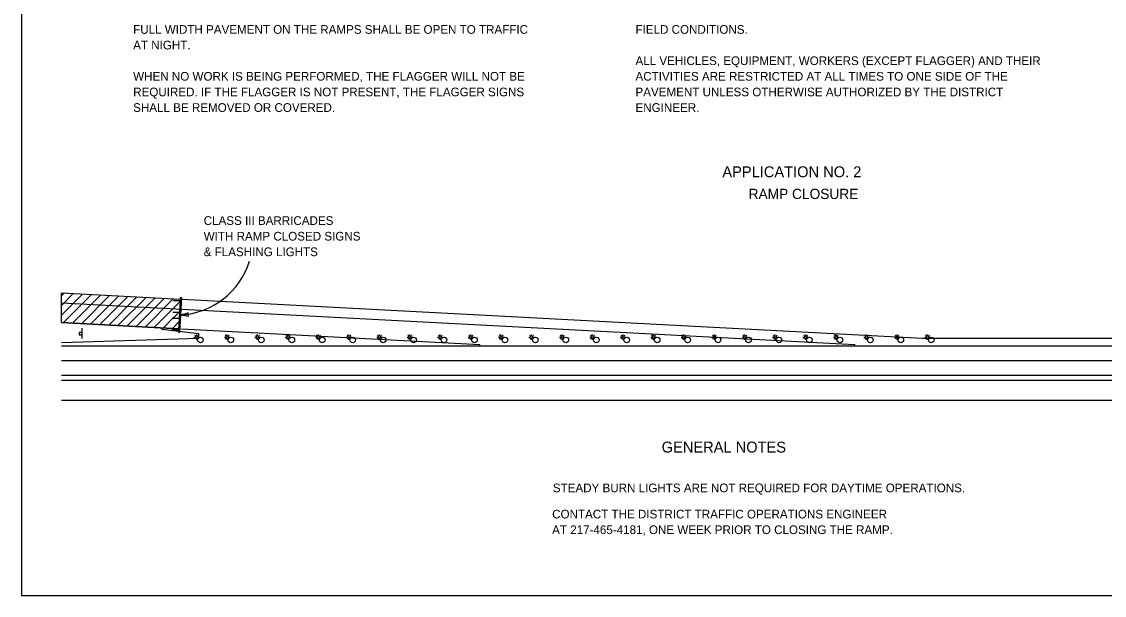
# Model space of a CAD drawing. Extents: x 2262426 to 2263056, y -3123596 to -3123196.
# Drawn here: x 2262426.2 to 2262806.2, y -3123596.3 to -3123394.9 of the extents above; entities that cross this region are included whole.
import ezdxf

# ---------------------------------------------------------------- set-up
doc = ezdxf.new("R2010")
doc.units = 0
for name, color, linetype in [('Default', 7, 'Continuous'), ('RD_Pr_Roadway_Items', 7, 'Continuous'), ('RD_Pr_Roadway_Notes', 7, 'Continuous'), ('SH_General_Details', 7, 'Continuous')]:
    doc.layers.add(name, color=color, linetype=linetype)

msp = doc.modelspace()

# ---------------------------------------------------------------- linework, layer by layer
at = {"layer": 'Default'}
msp.add_lwpolyline([(2262426.16, -3123596.35), (2263056.16, -3123596.35), (2263056.16, -3123196.35), (2262426.16, -3123196.35)], close=True, dxfattribs=at)
at = {"layer": 'RD_Pr_Roadway_Items'}
for p, q in [((2262440.11, -3123490.16), (2262481.93, -3123492.36)), ((2262440.11, -3123500.58), (2262440.11, -3123490.16)), ((2262440.11, -3123490.16), (2262481.93, -3123492.36)), ((2262440.11, -3123491.19), (2262441.09, -3123490.21)), ((2262440.11, -3123494.55), (2262444.28, -3123490.38)), ((2262440.11, -3123497.91), (2262447.47, -3123490.55)), ((2262440.77, -3123500.61), (2262450.66, -3123490.72)), ((2262443.96, -3123500.78), (2262453.85, -3123490.89)), ((2262440.11, -3123493.59), (2262718.65, -3123508.24)), ((2262447.15, -3123500.94), (2262457.04, -3123491.05)), ((2262450.35, -3123501.11), (2262460.24, -3123491.22)), ((2262453.54, -3123501.28), (2262463.43, -3123491.39)), ((2262456.73, -3123501.44), (2262466.62, -3123491.56)), ((2262459.92, -3123501.61), (2262469.81, -3123491.73)), ((2262463.12, -3123501.78), (2262473, -3123491.89)), ((2262466.31, -3123501.94), (2262476.19, -3123492.06)), ((2262469.5, -3123502.11), (2262479.38, -3123492.23)), ((2262472.69, -3123502.28), (2262481.89, -3123493.08)), ((2262481.93, -3123492.36), (2262481.34, -3123502.73)), ((2262482.48, -3123492.39), (2262742.27, -3123506.06)), ((2262479.45, -3123498.88), (2262481.25, -3123497.08)), ((2262481.49, -3123496.84), (2262481.68, -3123496.65)), ((2262481.34, -3123502.73), (2262440.11, -3123500.58)), ((2262475.38, -3123502.85), (2262475.4, -3123502.42)), ((2262475.89, -3123502.44), (2262479.27, -3123499.06)), ((2262479.08, -3123502.61), (2262481.48, -3123500.21)), ((2262488.36, -3123506.1), (2262440.11, -3123507.68)), ((2262447.24, -3123502.57), (2262447.24, -3123506.19)), ((2262475.38, -3123502.85), (2262488.36, -3123504.39)), ((2262482.24, -3123502.77), (2262586.97, -3123508.24)), ((2262486.65, -3123505.64), (2262487.04, -3123505.64)), ((2262487.21, -3123505.25), (2262486.93, -3123504.97)), ((2262486.93, -3123506.32), (2262487.21, -3123506.04)), ((2262487.6, -3123505.08), (2262487.6, -3123504.69)), ((2262487.6, -3123506.6), (2262487.6, -3123506.2)), ((2262488, -3123505.25), (2262488.28, -3123504.97)), ((2262488.28, -3123506.32), (2262488, -3123506.04)), ((2262488.16, -3123505.64), (2262488.56, -3123505.64)), ((2262488.36, -3123506.1), (2262488.36, -3123504.39)), ((2262497.34, -3123505.64), (2262497.73, -3123505.64)), ((2262497.89, -3123505.25), (2262497.62, -3123504.97)), ((2262497.62, -3123506.32), (2262497.89, -3123506.04)), ((2262498.29, -3123505.08), (2262498.29, -3123504.69)), ((2262498.29, -3123506.6), (2262498.29, -3123506.2)), ((2262498.69, -3123505.25), (2262498.97, -3123504.97)), ((2262498.97, -3123506.32), (2262498.69, -3123506.04)), ((2262498.85, -3123505.64), (2262499.24, -3123505.64)), ((2262508.02, -3123505.64), (2262508.42, -3123505.64)), ((2262508.58, -3123505.25), (2262508.3, -3123504.97)), ((2262508.3, -3123506.32), (2262508.58, -3123506.04)), ((2262508.98, -3123505.08), (2262508.98, -3123504.69)), ((2262508.98, -3123506.6), (2262508.98, -3123506.2)), ((2262509.37, -3123505.25), (2262509.65, -3123504.97)), ((2262509.65, -3123506.32), (2262509.37, -3123506.04)), ((2262509.54, -3123505.64), (2262509.93, -3123505.64)), ((2262518.71, -3123505.64), (2262519.11, -3123505.64)), ((2262519.27, -3123505.25), (2262518.99, -3123504.97)), ((2262518.99, -3123506.32), (2262519.27, -3123506.04)), ((2262519.67, -3123505.08), (2262519.67, -3123504.69)), ((2262519.67, -3123506.6), (2262519.67, -3123506.2)), ((2262520.06, -3123505.25), (2262520.34, -3123504.97)), ((2262520.34, -3123506.32), (2262520.06, -3123506.04)), ((2262520.23, -3123505.64), (2262520.62, -3123505.64)), ((2262529.4, -3123505.64), (2262529.8, -3123505.64)), ((2262529.96, -3123505.25), (2262529.68, -3123504.97)), ((2262529.68, -3123506.32), (2262529.96, -3123506.04)), ((2262530.36, -3123505.08), (2262530.36, -3123504.69)), ((2262530.36, -3123506.6), (2262530.36, -3123506.2)), ((2262530.75, -3123505.25), (2262531.03, -3123504.97)), ((2262531.03, -3123506.32), (2262530.75, -3123506.04)), ((2262530.91, -3123505.64), (2262531.31, -3123505.64)), ((2262540.09, -3123505.64), (2262540.48, -3123505.64)), ((2262540.65, -3123505.25), (2262540.37, -3123504.97)), ((2262540.37, -3123506.32), (2262540.65, -3123506.04)), ((2262541.04, -3123505.08), (2262541.04, -3123504.69)), ((2262541.04, -3123506.6), (2262541.04, -3123506.2)), ((2262541.44, -3123505.25), (2262541.72, -3123504.97)), ((2262541.72, -3123506.32), (2262541.44, -3123506.04)), ((2262541.6, -3123505.64), (2262542, -3123505.64)), ((2262550.78, -3123505.64), (2262551.17, -3123505.64)), ((2262551.34, -3123505.25), (2262551.06, -3123504.97)), ((2262551.06, -3123506.32), (2262551.34, -3123506.04)), ((2262551.73, -3123505.08), (2262551.73, -3123504.69)), ((2262551.73, -3123506.6), (2262551.73, -3123506.2)), ((2262552.13, -3123505.25), (2262552.41, -3123504.97)), ((2262552.41, -3123506.32), (2262552.13, -3123506.04)), ((2262552.29, -3123505.64), (2262552.69, -3123505.64)), ((2262561.47, -3123505.64), (2262561.86, -3123505.64)), ((2262562.02, -3123505.25), (2262561.75, -3123504.97)), ((2262561.75, -3123506.32), (2262562.02, -3123506.04)), ((2262562.42, -3123505.08), (2262562.42, -3123504.69)), ((2262562.42, -3123506.6), (2262562.42, -3123506.2)), ((2262562.82, -3123505.25), (2262563.1, -3123504.97)), ((2262563.1, -3123506.32), (2262562.82, -3123506.04)), ((2262562.98, -3123505.64), (2262563.38, -3123505.64)), ((2262572.15, -3123505.64), (2262572.55, -3123505.64)), ((2262572.71, -3123505.25), (2262572.43, -3123504.97)), ((2262572.43, -3123506.32), (2262572.71, -3123506.04)), ((2262573.11, -3123505.08), (2262573.11, -3123504.69)), ((2262573.11, -3123506.6), (2262573.11, -3123506.2)), ((2262573.5, -3123505.25), (2262573.78, -3123504.97)), ((2262573.78, -3123506.32), (2262573.5, -3123506.04)), ((2262573.67, -3123505.64), (2262574.06, -3123505.64)), ((2262582.84, -3123505.64), (2262583.24, -3123505.64)), ((2262583.4, -3123505.25), (2262583.12, -3123504.97)), ((2262583.12, -3123506.32), (2262583.4, -3123506.04)), ((2262583.8, -3123505.08), (2262583.8, -3123504.69)), ((2262583.8, -3123506.6), (2262583.8, -3123506.2)), ((2262584.19, -3123505.25), (2262584.47, -3123504.97)), ((2262584.47, -3123506.32), (2262584.19, -3123506.04)), ((2262584.36, -3123505.64), (2262584.75, -3123505.64)), ((2262593.53, -3123505.64), (2262593.93, -3123505.64)), ((2262594.09, -3123505.25), (2262593.81, -3123504.97)), ((2262593.81, -3123506.32), (2262594.09, -3123506.04)), ((2262594.49, -3123505.08), (2262594.49, -3123504.69)), ((2262594.49, -3123506.6), (2262594.49, -3123506.2)), ((2262594.88, -3123505.25), (2262595.16, -3123504.97)), ((2262595.16, -3123506.32), (2262594.88, -3123506.04)), ((2262595.05, -3123505.64), (2262595.44, -3123505.64)), ((2262604.22, -3123505.64), (2262604.61, -3123505.64)), ((2262604.78, -3123505.25), (2262604.5, -3123504.97)), ((2262604.5, -3123506.32), (2262604.78, -3123506.04)), ((2262605.17, -3123505.08), (2262605.17, -3123504.69)), ((2262605.17, -3123506.6), (2262605.17, -3123506.2)), ((2262605.57, -3123505.25), (2262605.85, -3123504.97)), ((2262605.85, -3123506.32), (2262605.57, -3123506.04)), ((2262605.73, -3123505.64), (2262606.13, -3123505.64)), ((2262614.91, -3123505.64), (2262615.3, -3123505.64)), ((2262615.47, -3123505.25), (2262615.19, -3123504.97)), ((2262615.19, -3123506.32), (2262615.47, -3123506.04)), ((2262615.86, -3123505.08), (2262615.86, -3123504.69)), ((2262615.86, -3123506.6), (2262615.86, -3123506.2)), ((2262616.26, -3123505.25), (2262616.54, -3123504.97)), ((2262616.54, -3123506.32), (2262616.26, -3123506.04)), ((2262616.42, -3123505.64), (2262616.82, -3123505.64)), ((2262625.6, -3123505.64), (2262625.99, -3123505.64)), ((2262626.15, -3123505.25), (2262625.88, -3123504.97)), ((2262625.88, -3123506.32), (2262626.15, -3123506.04)), ((2262626.55, -3123505.08), (2262626.55, -3123504.69)), ((2262626.55, -3123506.6), (2262626.55, -3123506.2)), ((2262626.95, -3123505.25), (2262627.23, -3123504.97)), ((2262627.23, -3123506.32), (2262626.95, -3123506.04)), ((2262627.11, -3123505.64), (2262627.51, -3123505.64)), ((2262636.28, -3123505.64), (2262636.68, -3123505.64)), ((2262636.84, -3123505.25), (2262636.56, -3123504.97)), ((2262636.56, -3123506.32), (2262636.84, -3123506.04)), ((2262637.24, -3123505.08), (2262637.24, -3123504.69)), ((2262637.24, -3123506.6), (2262637.24, -3123506.2)), ((2262637.63, -3123505.25), (2262637.91, -3123504.97)), ((2262637.91, -3123506.32), (2262637.63, -3123506.04)), ((2262637.8, -3123505.64), (2262638.19, -3123505.64)), ((2262646.97, -3123505.64), (2262647.37, -3123505.64)), ((2262647.53, -3123505.25), (2262647.25, -3123504.97)), ((2262647.25, -3123506.32), (2262647.53, -3123506.04)), ((2262647.93, -3123505.08), (2262647.93, -3123504.69)), ((2262647.93, -3123506.6), (2262647.93, -3123506.2)), ((2262648.32, -3123505.25), (2262648.6, -3123504.97)), ((2262648.6, -3123506.32), (2262648.32, -3123506.04)), ((2262648.49, -3123505.64), (2262648.88, -3123505.64)), ((2262657.66, -3123505.64), (2262658.06, -3123505.64)), ((2262658.22, -3123505.25), (2262657.94, -3123504.97)), ((2262657.94, -3123506.32), (2262658.22, -3123506.04)), ((2262658.62, -3123505.08), (2262658.62, -3123504.69)), ((2262658.62, -3123506.6), (2262658.62, -3123506.2)), ((2262659.01, -3123505.25), (2262659.29, -3123504.97)), ((2262659.29, -3123506.32), (2262659.01, -3123506.04)), ((2262659.18, -3123505.64), (2262659.57, -3123505.64)), ((2262668.35, -3123505.64), (2262668.74, -3123505.64)), ((2262668.91, -3123505.25), (2262668.63, -3123504.97)), ((2262668.63, -3123506.32), (2262668.91, -3123506.04)), ((2262669.3, -3123505.08), (2262669.3, -3123504.69)), ((2262669.3, -3123506.6), (2262669.3, -3123506.2)), ((2262669.7, -3123505.25), (2262669.98, -3123504.97)), ((2262669.98, -3123506.32), (2262669.7, -3123506.04)), ((2262669.86, -3123505.64), (2262670.26, -3123505.64)), ((2262679.04, -3123505.64), (2262679.43, -3123505.64)), ((2262679.6, -3123505.25), (2262679.32, -3123504.97)), ((2262679.32, -3123506.32), (2262679.6, -3123506.04)), ((2262679.99, -3123505.08), (2262679.99, -3123504.69)), ((2262679.99, -3123506.6), (2262679.99, -3123506.2)), ((2262680.39, -3123505.25), (2262680.67, -3123504.97)), ((2262680.67, -3123506.32), (2262680.39, -3123506.04)), ((2262680.55, -3123505.64), (2262680.95, -3123505.64)), ((2262689.73, -3123505.64), (2262690.12, -3123505.64)), ((2262690.28, -3123505.25), (2262690.01, -3123504.97)), ((2262690.01, -3123506.32), (2262690.28, -3123506.04)), ((2262690.68, -3123505.08), (2262690.68, -3123504.69)), ((2262690.68, -3123506.6), (2262690.68, -3123506.2)), ((2262691.08, -3123505.25), (2262691.36, -3123504.97)), ((2262691.36, -3123506.32), (2262691.08, -3123506.04)), ((2262691.24, -3123505.64), (2262691.64, -3123505.64)), ((2262700.41, -3123505.64), (2262700.81, -3123505.64)), ((2262700.97, -3123505.25), (2262700.69, -3123504.97)), ((2262700.69, -3123506.32), (2262700.97, -3123506.04)), ((2262701.37, -3123505.08), (2262701.37, -3123504.69)), ((2262701.37, -3123506.6), (2262701.37, -3123506.2)), ((2262701.76, -3123505.25), (2262702.04, -3123504.97)), ((2262702.04, -3123506.32), (2262701.76, -3123506.04)), ((2262701.93, -3123505.64), (2262702.32, -3123505.64)), ((2262711.1, -3123505.64), (2262711.5, -3123505.64)), ((2262711.66, -3123505.25), (2262711.38, -3123504.97)), ((2262711.38, -3123506.32), (2262711.66, -3123506.04)), ((2262712.06, -3123505.08), (2262712.06, -3123504.69)), ((2262712.06, -3123506.6), (2262712.06, -3123506.2)), ((2262712.45, -3123505.25), (2262712.73, -3123504.97)), ((2262712.73, -3123506.32), (2262712.45, -3123506.04)), ((2262712.62, -3123505.64), (2262713.01, -3123505.64)), ((2262721.79, -3123505.64), (2262722.19, -3123505.64)), ((2262722.35, -3123505.25), (2262722.07, -3123504.97)), ((2262722.07, -3123506.32), (2262722.35, -3123506.04)), ((2262722.75, -3123505.08), (2262722.75, -3123504.69)), ((2262722.75, -3123506.6), (2262722.75, -3123506.2)), ((2262723.14, -3123505.25), (2262723.42, -3123504.97)), ((2262723.42, -3123506.32), (2262723.14, -3123506.04)), ((2262723.31, -3123505.64), (2262723.7, -3123505.64)), ((2262732.48, -3123505.64), (2262732.87, -3123505.64)), ((2262733.04, -3123505.25), (2262732.76, -3123504.97)), ((2262732.76, -3123506.32), (2262733.04, -3123506.04)), ((2262733.43, -3123505.08), (2262733.43, -3123504.69)), ((2262733.43, -3123506.6), (2262733.43, -3123506.2)), ((2262733.83, -3123505.25), (2262734.11, -3123504.97)), ((2262734.11, -3123506.32), (2262733.83, -3123506.04)), ((2262733.99, -3123505.64), (2262734.39, -3123505.64)), ((2262742.27, -3123506.06), (2263016.52, -3123506.06)), ((2262743.17, -3123505.64), (2262743.56, -3123505.64)), ((2262743.73, -3123505.25), (2262743.45, -3123504.97)), ((2262743.45, -3123506.32), (2262743.73, -3123506.04)), ((2262744.12, -3123505.08), (2262744.12, -3123504.69)), ((2262744.12, -3123506.6), (2262744.12, -3123506.2)), ((2262744.52, -3123505.25), (2262744.8, -3123504.97)), ((2262744.8, -3123506.32), (2262744.52, -3123506.04)), ((2262744.68, -3123505.64), (2262745.08, -3123505.64)), ((2262440.11, -3123508.67), (2263016.52, -3123508.67)), ((2262440.11, -3123513.83), (2263016.52, -3123513.83)), ((2262440.11, -3123519.06), (2263016.52, -3123519.06)), ((2262440.11, -3123520.77), (2263016.52, -3123520.77)), ((2262440.11, -3123527.78), (2263016.52, -3123527.78))]:
    msp.add_line(p, q, dxfattribs=at)
for points in [[(2262482.21, -3123491.8), (2262481.89, -3123497.88), (2262481.64, -3123497.86), (2262481.68, -3123497.1), (2262479.4, -3123496.98), (2262479.42, -3123496.73), (2262481.69, -3123496.85), (2262481.89, -3123493.06), (2262479.62, -3123492.94), (2262479.63, -3123492.68), (2262481.91, -3123492.8), (2262481.96, -3123491.79), (2262482.21, -3123491.8)], [(2262481.87, -3123497.99), (2262481.55, -3123504.07), (2262481.29, -3123504.05), (2262481.33, -3123503.3), (2262479.06, -3123503.18), (2262479.07, -3123502.92), (2262481.35, -3123503.04), (2262481.55, -3123499.25), (2262479.27, -3123499.13), (2262479.28, -3123498.87), (2262481.56, -3123498.99), (2262481.62, -3123497.98), (2262481.87, -3123497.99)]]:
    msp.add_lwpolyline(points, dxfattribs=at)
msp.add_lwpolyline([(2262447.24, -3123503.99), (2262446.33, -3123503.99), (2262446.33, -3123504.9), (2262447.24, -3123504.9)], close=True, dxfattribs=at)
for centre, radius in [((2262487.6, -3123505.64), 0.452), ((2262488.91, -3123506.65), 0.977), ((2262498.29, -3123505.64), 0.452), ((2262499.59, -3123506.65), 0.977), ((2262508.98, -3123505.64), 0.452), ((2262510.28, -3123506.65), 0.977), ((2262519.67, -3123505.64), 0.452), ((2262520.97, -3123506.65), 0.977), ((2262530.36, -3123505.64), 0.452), ((2262531.66, -3123506.65), 0.977), ((2262541.04, -3123505.64), 0.452), ((2262542.35, -3123506.65), 0.977), ((2262551.73, -3123505.64), 0.452), ((2262553.04, -3123506.65), 0.977), ((2262562.42, -3123505.64), 0.452), ((2262563.72, -3123506.65), 0.977), ((2262573.11, -3123505.64), 0.452), ((2262574.41, -3123506.65), 0.977), ((2262583.8, -3123505.64), 0.452), ((2262585.1, -3123506.65), 0.977), ((2262594.49, -3123505.64), 0.452), ((2262595.79, -3123506.65), 0.977), ((2262605.17, -3123505.64), 0.452), ((2262606.48, -3123506.65), 0.977), ((2262615.86, -3123505.64), 0.452), ((2262617.17, -3123506.65), 0.977), ((2262626.55, -3123505.64), 0.452), ((2262627.85, -3123506.65), 0.977), ((2262637.24, -3123505.64), 0.452), ((2262638.54, -3123506.65), 0.977), ((2262647.93, -3123505.64), 0.452), ((2262649.23, -3123506.65), 0.977), ((2262658.62, -3123505.64), 0.452), ((2262659.92, -3123506.65), 0.977), ((2262669.3, -3123505.64), 0.452), ((2262670.61, -3123506.65), 0.977), ((2262679.99, -3123505.64), 0.452), ((2262681.3, -3123506.65), 0.977), ((2262690.68, -3123505.64), 0.452), ((2262691.98, -3123506.65), 0.977), ((2262701.37, -3123505.64), 0.452), ((2262702.67, -3123506.65), 0.977), ((2262712.06, -3123505.64), 0.452), ((2262713.36, -3123506.65), 0.977), ((2262722.75, -3123505.64), 0.452), ((2262724.05, -3123506.65), 0.977), ((2262733.43, -3123505.64), 0.452), ((2262734.74, -3123506.65), 0.977), ((2262744.12, -3123505.64), 0.452), ((2262745.43, -3123506.65), 0.977)]:
    msp.add_circle(centre, radius, dxfattribs=at)
at = {"layer": 'RD_Pr_Roadway_Notes'}
msp.add_lwpolyline([(2262484.72, -3123498.32), (2262484.69, -3123497.73), (2262484.66, -3123497.15), (2262483.28, -3123497.56), (2262481.89, -3123497.88), (2262483.4, -3123498.07)], close=True, dxfattribs=at)
msp.add_arc((2262480.51, -3123471.12), 26.79, 272.96, 342.8404, dxfattribs=at)
at = {"layer": 'SH_General_Details'}
for p, q in [((2262440.11, -3123500.58), (2262481.34, -3123502.73)), ((2262475.4, -3123502.42), (2262475.4, -3123502.42)), ((2262586.97, -3123508.67), (2262586.97, -3123508.24)), ((2262718.65, -3123508.67), (2262718.65, -3123508.24))]:
    msp.add_line(p, q, dxfattribs=at)

# ---------------------------------------------------------------- texts
at = {"layer": 'RD_Pr_Roadway_Notes'}
for s, height, p in [('FULL WIDTH PAVEMENT ON THE RAMPS SHALL BE OPEN TO TRAFFIC', 3.048, (2262465.3, -3123399.14)), ('FIELD CONDITIONS.', 3.048, (2262641.62, -3123399.14)), ('AT NIGHT.', 3.048, (2262465.3, -3123404.63)), ('ALL VEHICLES, EQUIPMENT, WORKERS (EXCEPT FLAGGER) AND THEIR', 3.048, (2262641.62, -3123410.12)), ('WHEN NO WORK IS BEING PERFORMED, THE FLAGGER WILL NOT BE', 3.048, (2262465.3, -3123415.6)), ('ACTIVITIES ARE RESTRICTED AT ALL TIMES TO ONE SIDE OF THE', 3.048, (2262641.62, -3123415.6)), ('REQUIRED. IF THE FLAGGER IS NOT PRESENT, THE FLAGGER SIGNS', 3.048, (2262465.3, -3123421.09)), ('PAVEMENT UNLESS OTHERWISE AUTHORIZED BY THE DISTRICT', 3.048, (2262641.62, -3123421.09)), ('SHALL BE REMOVED OR COVERED.', 3.048, (2262465.3, -3123426.57)), ('ENGINEER.', 3.048, (2262641.62, -3123426.57)), ('APPLICATION NO. 2', 3.84, (2262672.11, -3123449.52)), ('RAMP CLOSURE', 3.6, (2262681.33, -3123457.17)), ('CLASS III BARRICADES', 3.048, (2262490.06, -3123466.26)), ('WITH RAMP CLOSED SIGNS', 3.048, (2262490.06, -3123471.75)), ('& FLASHING LIGHTS', 3.048, (2262490.06, -3123477.23)), ('GENERAL NOTES', 3.84, (2262650.81, -3123546.2)), ('STEADY BURN LIGHTS ARE NOT REQUIRED FOR DAYTIME OPERATIONS.', 3.048, (2262612.61, -3123560.14)), ('CONTACT THE DISTRICT TRAFFIC OPERATIONS ENGINEER', 3.048, (2262612.36, -3123569.34)), ('AT 217-465-4181, ONE WEEK PRIOR TO CLOSING THE RAMP.', 3.048, (2262612.36, -3123574.83))]:
    msp.add_text(s, height=height, dxfattribs=at).set_placement(p)

doc.saveas('drawing.dxf')
